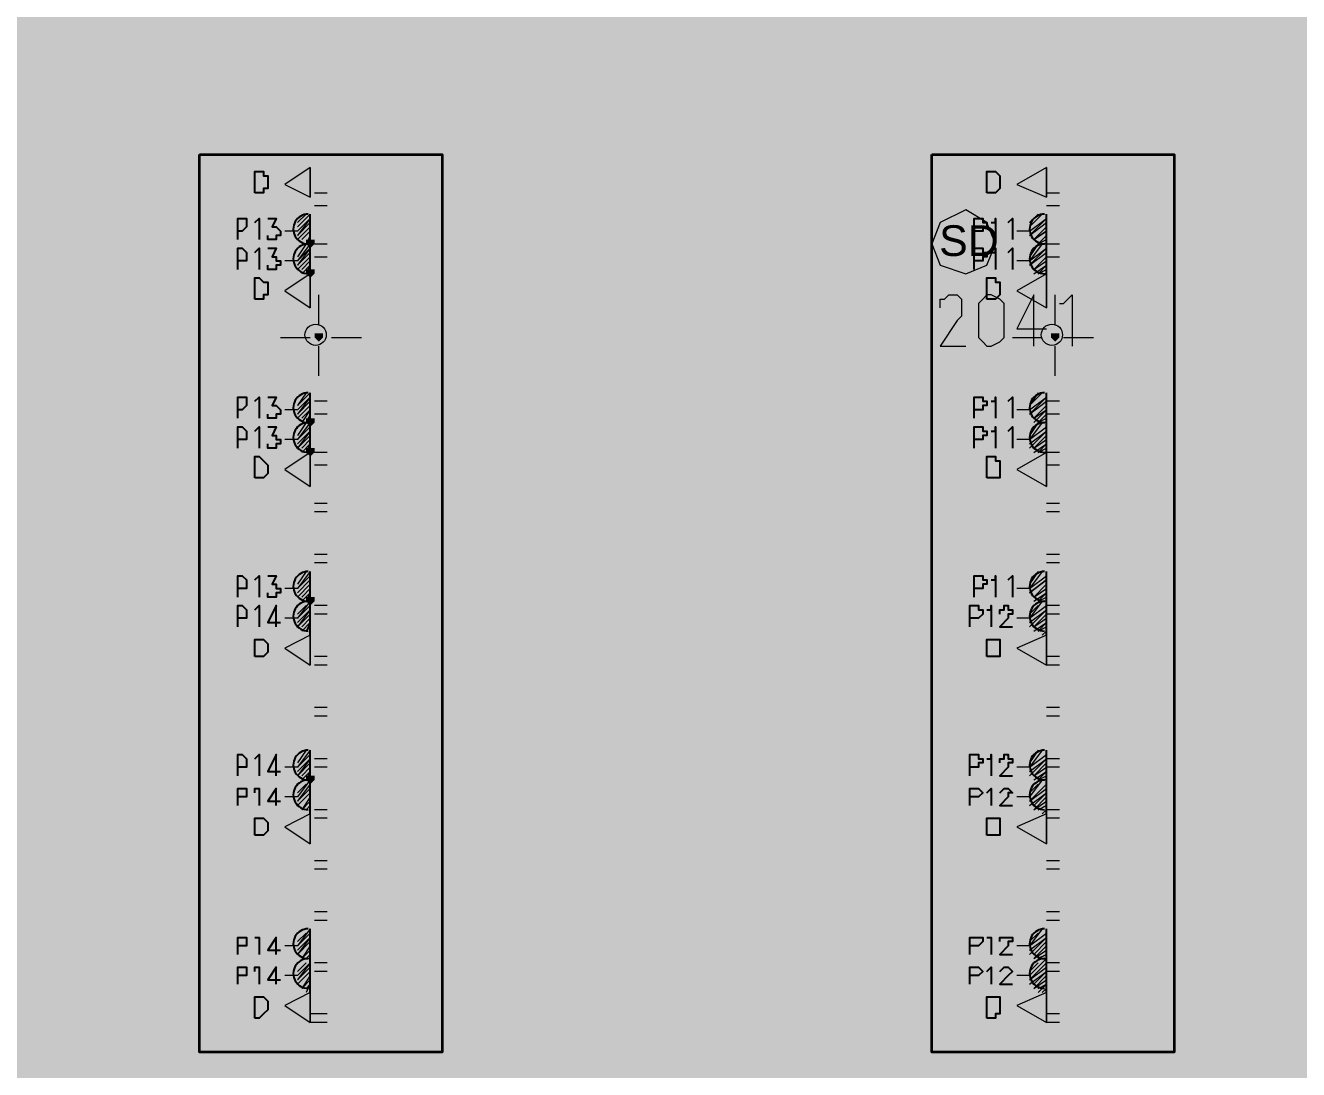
# Model space of a CAD drawing. Header units: millimetres. Extents: x 0 to 90.7, y 0 to 64.4.
# Drawn here: x 34.53 to 40.86, y 6.24 to 11.44 of the extents above; entities that cross this region are included whole.
import ezdxf

# ---------------------------------------------------------------- set-up
doc = ezdxf.new("R2010")
doc.units = ezdxf.units.MM
for name, color, linetype in [('PDF_014404$_ps_ELEC', 2, 'Continuous'), ('PDF_014404$_PS_ELECTRONICS', 5, 'Continuous'), ('PDF_014404$_ps_POWER$SKIRTING', 4, 'Continuous'), ('PDF_014404$_ps_TEXTBOLD$FIRE', 2, 'Continuous'), ('PDF_014404$_ps_TEXTBOLD$POWER', 2, 'Continuous'), ('PDF_014404$FT', 7, 'Continuous'), ('PDF_Text', 7, 'Continuous')]:
    doc.layers.add(name, color=color, linetype=linetype)
for name, color, linetype, true_color in [('PDF_014404$_PS_ELECTRONICS$CABLE$TRAY', 7, 'Continuous', 0xdd0037), ('PDF_014404$_ps_FIRE_ACCESS', 7, 'Continuous', 0x37dd00), ('PDF_014404$_ps_POWER$CABLE$TRAY', 7, 'Continuous', 0x7fbfff), ('PDF_014404$_ps_THIN', 7, 'Continuous', 0x7fbfff), ('PDF_014404$HL-TMP', 7, 'Continuous', 0x800000)]:
    doc.layers.add(name, color=color, linetype=linetype, true_color=true_color)
doc.styles.add('PDF ArialMT', font='arial.ttf')

msp = doc.modelspace()

# ---------------------------------------------------------------- hatches: boundary and pattern name
at = {"layer": 'PDF_014404$_ps_THIN', "transparency": 33554559}
for points in [[(35.949, 10.3737), (35.9278, 10.3737), (35.9278, 10.3525), (35.949, 10.3314), (35.9701, 10.3525), (35.9701, 10.3737)], [(35.949, 10.2255), (35.9278, 10.2255), (35.9278, 10.2043), (35.949, 10.1832), (35.9701, 10.2043), (35.9701, 10.2255)], [(35.9913, 9.908), (35.9701, 9.908), (35.9701, 9.8868), (35.9913, 9.8657), (36.0125, 9.8868), (36.0125, 9.908)], [(35.9913, 9.908), (35.9701, 9.908), (35.9701, 9.8868), (35.9913, 9.8657), (36.0125, 9.8868), (36.0125, 9.908)], [(39.6532, 9.908), (39.6321, 9.908), (39.6321, 9.8868), (39.6532, 9.8657), (39.6744, 9.8868), (39.6744, 9.908)], [(39.6532, 9.908), (39.6321, 9.908), (39.6321, 9.8868), (39.6532, 9.8657), (39.6744, 9.8868), (39.6744, 9.908)], [(35.949, 9.4847), (35.9278, 9.4847), (35.9278, 9.4635), (35.949, 9.4423), (35.9701, 9.4635), (35.9701, 9.4847)], [(35.949, 9.3365), (35.9278, 9.3365), (35.9278, 9.3153), (35.949, 9.2942), (35.9701, 9.3153), (35.9701, 9.3365)], [(35.949, 8.5956), (35.9278, 8.5956), (35.9278, 8.5745), (35.949, 8.5533), (35.9701, 8.5745), (35.9701, 8.5956)], [(35.949, 7.7066), (35.9278, 7.7066), (35.9278, 7.6855), (35.949, 7.6643), (35.9701, 7.6855), (35.9701, 7.7066)]]:
    msp.add_hatch(color=256, dxfattribs=at).paths.add_polyline_path(points)

# ---------------------------------------------------------------- linework, layer by layer
at = {"layer": 'PDF_014404$_ps_ELEC', "lineweight": 25}
for points in [[(35.9384, 10.5007, 1.00004), (35.9384, 10.3525, 1.00004), (35.9384, 10.2044)], [(39.6003, 10.5007, 1.00004), (39.6003, 10.3525, 1.00004), (39.6003, 10.2044)], [(35.9384, 9.6117, 1.00004), (35.9384, 9.4635, 1.00004), (35.9384, 9.3153)], [(39.6003, 9.6117, 1.00004), (39.6003, 9.4635, 1.00004), (39.6003, 9.3153)], [(35.9384, 8.7226, 1.00004), (35.9384, 8.5745, 1.00004), (35.9384, 8.4263)], [(39.6003, 8.7226, 1.00004), (39.6003, 8.5745, 1.00004), (39.6003, 8.4263)], [(35.9384, 7.8336, 1.00004), (35.9384, 7.6855, 1.00004), (35.9384, 7.5373)], [(39.6003, 7.8336, 1.00004), (39.6003, 7.6855, 1.00004), (39.6003, 7.5373)], [(35.9384, 6.9446, 1.00004), (35.9384, 6.7964, 1.00004), (35.9384, 6.6483)], [(39.6003, 6.9446, 1.00004), (39.6003, 6.7964, 1.00004), (39.6003, 6.6483)]]:
    msp.add_lwpolyline(points, format="xyb", dxfattribs=at)
for points in [[(35.949, 10.2043), (35.949, 10.3525), (35.949, 10.5007)], [(39.6109, 10.2043), (39.6109, 10.3525), (39.6109, 10.5007)], [(35.949, 9.3153), (35.949, 9.4635), (35.949, 9.6117)], [(39.6109, 9.3153), (39.6109, 9.4635), (39.6109, 9.6117)], [(35.949, 8.4051), (35.949, 8.5745), (35.949, 8.7226)], [(39.6109, 8.4051), (39.6109, 8.5745), (39.6109, 8.7226)], [(35.949, 7.5161), (35.949, 7.6855), (35.949, 7.8336)], [(39.6109, 7.5161), (39.6109, 7.6855), (39.6109, 7.8336)], [(35.949, 6.6271), (35.949, 6.7753), (35.949, 6.9446)], [(39.6109, 6.6271), (39.6109, 6.7753), (39.6109, 6.9446)]]:
    msp.add_lwpolyline(points, dxfattribs=at)
at = {"layer": 'PDF_014404$_ps_ELEC', "lineweight": 0}
for points in [[(35.8855, 10.416), (35.822, 10.416)], [(39.5262, 10.416), (39.4627, 10.416)], [(35.8855, 10.2678), (35.822, 10.2678)], [(39.5262, 10.2678), (39.4627, 10.2678)], [(35.8855, 9.527), (35.822, 9.527)], [(39.5262, 9.527), (39.4627, 9.527)], [(35.8855, 9.3788), (35.822, 9.3788)], [(39.5262, 9.3788), (39.4627, 9.3788)], [(35.8855, 8.638), (35.822, 8.638)], [(39.5262, 8.638), (39.4627, 8.638)], [(35.8855, 8.4898), (35.822, 8.4898)], [(39.5262, 8.4898), (39.4627, 8.4898)], [(35.8855, 7.749), (35.822, 7.749)], [(39.5262, 7.749), (39.4627, 7.749)], [(35.8855, 7.6008), (35.822, 7.6008)], [(39.5262, 7.6008), (39.4627, 7.6008)], [(35.8855, 6.8599), (35.822, 6.8599)], [(39.5262, 6.8599), (39.4627, 6.8599)], [(35.8855, 6.7118), (35.822, 6.7118)], [(39.5262, 6.7118), (39.4627, 6.7118)]]:
    msp.add_lwpolyline(points, dxfattribs=at)
at = {"layer": 'PDF_014404$_PS_ELECTRONICS', "lineweight": 0}
for points in [[(35.822, 10.6489), (35.949, 10.5854), (35.949, 10.7335)], [(35.949, 10.7335), (35.949, 10.5854), (35.949, 10.7335)], [(39.4627, 10.6489), (39.6109, 10.5854), (39.6109, 10.7335)], [(39.6109, 10.7335), (39.6109, 10.5854), (39.6109, 10.7335)], [(35.822, 10.1197), (35.949, 10.035), (35.949, 10.2043)], [(35.949, 10.2043), (35.949, 10.035), (35.949, 10.2043)], [(39.4627, 10.1197), (39.6109, 10.035), (39.6109, 10.2043)], [(39.6109, 10.2043), (39.6109, 10.035), (39.6109, 10.2043)], [(35.822, 9.2307), (35.949, 9.146), (35.949, 9.3153)], [(35.949, 9.3153), (35.949, 9.146), (35.949, 9.3153)], [(39.4627, 9.2307), (39.6109, 9.146), (39.6109, 9.3153)], [(39.6109, 9.3153), (39.6109, 9.146), (39.6109, 9.3153)], [(35.822, 8.3416), (35.949, 8.257), (35.949, 8.4051)], [(35.949, 8.4051), (35.949, 8.257), (35.949, 8.4051)], [(39.4627, 8.3416), (39.6109, 8.257), (39.6109, 8.4051)], [(39.6109, 8.4051), (39.6109, 8.257), (39.6109, 8.4051)], [(35.822, 7.4526), (35.949, 7.368), (35.949, 7.5161)], [(35.949, 7.5161), (35.949, 7.368), (35.949, 7.5161)], [(39.4627, 7.4526), (39.6109, 7.368), (39.6109, 7.5161)], [(39.6109, 7.5161), (39.6109, 7.368), (39.6109, 7.5161)], [(35.822, 6.5636), (35.949, 6.4789), (35.949, 6.6271)], [(35.949, 6.6271), (35.949, 6.4789), (35.949, 6.6271)], [(39.4627, 6.5636), (39.6109, 6.4789), (39.6109, 6.6271)], [(39.6109, 6.6271), (39.6109, 6.4789), (39.6109, 6.6271)]]:
    msp.add_lwpolyline(points, close=True, dxfattribs=at)
at = {"layer": 'PDF_014404$_PS_ELECTRONICS', "transparency": 33554559}
for points in [[(35.822, 10.6489), (35.949, 10.7335), (35.949, 10.5854)], [(39.4627, 10.6489), (39.6109, 10.7335), (39.6109, 10.5854)], [(35.822, 10.1197), (35.949, 10.2043), (35.949, 10.035)], [(39.4627, 10.1197), (39.6109, 10.2043), (39.6109, 10.035)], [(35.822, 9.2307), (35.949, 9.3153), (35.949, 9.146)], [(39.4627, 9.2307), (39.6109, 9.3153), (39.6109, 9.146)], [(35.822, 8.3416), (35.949, 8.4051), (35.949, 8.257)], [(39.4627, 8.3416), (39.6109, 8.4051), (39.6109, 8.257)], [(35.822, 7.4526), (35.949, 7.5161), (35.949, 7.368)], [(39.4627, 7.4526), (39.6109, 7.5161), (39.6109, 7.368)], [(35.822, 6.5636), (35.949, 6.6271), (35.949, 6.4789)], [(39.4627, 6.5636), (39.6109, 6.6271), (39.6109, 6.4789)]]:
    msp.add_solid(points, dxfattribs=at)
at = {"layer": 'PDF_014404$_PS_ELECTRONICS$CABLE$TRAY', "transparency": 33554559}
for points in [[(35.6526, 9.527), (35.6526, 9.7387), (32.4352, 9.527)], [(35.6526, 9.7387), (32.4352, 9.527), (32.4352, 9.7387)], [(39.2934, 9.527), (39.2934, 9.7387), (36.3511, 9.527)], [(39.2934, 9.7387), (36.3511, 9.527), (36.3511, 9.7387)], [(45.3472, 9.527), (45.3472, 9.7387), (39.9919, 9.527)], [(45.3472, 9.7387), (39.9919, 9.527), (39.9919, 9.7387)]]:
    msp.add_solid(points, dxfattribs=at)
at = {"layer": 'PDF_014404$_ps_FIRE_ACCESS', "lineweight": 0}
msp.add_lwpolyline([(39.2087, 10.2043), (39.3145, 10.2467), (39.3569, 10.3525), (39.3145, 10.4584), (39.2087, 10.5219), (39.0817, 10.4584), (39.0394, 10.3525), (39.0817, 10.2467)], close=True, dxfattribs=at)
at = {"layer": 'PDF_014404$_ps_POWER$CABLE$TRAY', "transparency": 33554559}
for points in [[(35.6526, 9.8445), (35.6526, 10.0562), (32.4352, 9.8445)], [(35.6526, 10.0562), (32.4352, 9.8445), (32.4352, 10.0562)], [(39.2934, 9.8445), (39.2934, 10.0562), (36.3511, 9.8445)], [(39.2934, 10.0562), (36.3511, 9.8445), (36.3511, 10.0562)], [(43.0611, 9.8445), (43.0611, 10.0562), (39.9919, 9.8445)], [(43.0611, 10.0562), (39.9919, 9.8445), (39.9919, 10.0562)], [(40.6481, 4.2987), (40.8386, 4.2987), (40.6481, 9.9503)], [(40.8386, 4.2987), (40.6481, 9.9503), (40.8386, 9.9503)]]:
    msp.add_solid(points, dxfattribs=at)
at = {"layer": 'PDF_014404$_ps_POWER$SKIRTING', "lineweight": 0}
for points in [[(35.9701, 10.797), (36.0336, 10.797)], [(39.6109, 10.797), (39.6744, 10.797)], [(35.9701, 10.6065), (36.0336, 10.6065)], [(39.6109, 10.6065), (39.6744, 10.6065)], [(35.9701, 10.543), (36.0336, 10.543)], [(39.6109, 10.543), (39.6744, 10.543)], [(35.9701, 10.3525), (36.0336, 10.3525)], [(39.6109, 10.3525), (39.6744, 10.3525)], [(35.9701, 10.289), (36.0336, 10.289)], [(39.6109, 10.289), (39.6744, 10.289)], [(36.0336, 9.5693), (35.9701, 9.5693)], [(39.6744, 9.5693), (39.6109, 9.5693)], [(36.0336, 9.5058), (35.9701, 9.5058)], [(39.6744, 9.5058), (39.6109, 9.5058)], [(36.0336, 9.3153), (35.9701, 9.3153)], [(39.6744, 9.3153), (39.6109, 9.3153)], [(36.0336, 9.2518), (35.9701, 9.2518)], [(39.6744, 9.2518), (39.6109, 9.2518)], [(36.0336, 9.0613), (35.9701, 9.0613)], [(39.6744, 9.0613), (39.6109, 9.0613)], [(36.0336, 9.019), (35.9701, 9.019)], [(39.6744, 9.019), (39.6109, 9.019)], [(36.0336, 8.8073), (35.9701, 8.8073)], [(39.6744, 8.8073), (39.6109, 8.8073)], [(36.0336, 8.765), (35.9701, 8.765)], [(39.6744, 8.765), (39.6109, 8.765)], [(36.0336, 8.5533), (35.9701, 8.5533)], [(39.6744, 8.5533), (39.6109, 8.5533)], [(36.0336, 8.511), (35.9701, 8.511)], [(39.6744, 8.511), (39.6109, 8.511)], [(36.0336, 8.2993), (35.9701, 8.2993)], [(39.6744, 8.2993), (39.6109, 8.2993)], [(36.0336, 8.257), (35.9701, 8.257)], [(39.6744, 8.257), (39.6109, 8.257)], [(36.0336, 8.0453), (35.9701, 8.0453)], [(39.6744, 8.0453), (39.6109, 8.0453)], [(36.0336, 8.003), (35.9701, 8.003)], [(39.6744, 8.003), (39.6109, 8.003)], [(36.0336, 7.7913), (35.9701, 7.7913)], [(39.6744, 7.7913), (39.6109, 7.7913)], [(36.0336, 7.749), (35.9701, 7.749)], [(39.6744, 7.749), (39.6109, 7.749)], [(36.0336, 7.5373), (35.9701, 7.5373)], [(39.6744, 7.5373), (39.6109, 7.5373)], [(36.0336, 7.495), (35.9701, 7.495)], [(39.6744, 7.495), (39.6109, 7.495)], [(36.0336, 7.2833), (35.9701, 7.2833)], [(39.6744, 7.2833), (39.6109, 7.2833)], [(36.0336, 7.2409), (35.9701, 7.2409)], [(39.6744, 7.2409), (39.6109, 7.2409)], [(36.0336, 7.0293), (35.9701, 7.0293)], [(39.6744, 7.0293), (39.6109, 7.0293)], [(36.0336, 6.9869), (35.9701, 6.9869)], [(39.6744, 6.9869), (39.6109, 6.9869)], [(36.0336, 6.7753), (35.9701, 6.7753)], [(39.6744, 6.7753), (39.6109, 6.7753)], [(36.0336, 6.7329), (35.9701, 6.7329)], [(39.6744, 6.7329), (39.6109, 6.7329)], [(36.0336, 6.5213), (35.949, 6.5213)], [(36.0336, 6.4789), (35.949, 6.4789)], [(39.6744, 6.5213), (39.6109, 6.5213)], [(39.6744, 6.4789), (39.6109, 6.4789)], [(36.0336, 6.3308), (35.949, 6.3308)], [(39.6744, 6.3308), (39.6109, 6.3308)]]:
    msp.add_lwpolyline(points, dxfattribs=at)
at = {"layer": 'PDF_014404$_ps_POWER$SKIRTING', "transparency": 33554559}
for points in [[(35.9701, 10.6489), (36.0336, 10.6489), (35.9701, 10.797)], [(36.0336, 10.6489), (35.9701, 10.797), (36.0336, 10.797)], [(39.6109, 10.6489), (39.6744, 10.6489), (39.6109, 10.797)], [(39.6744, 10.6489), (39.6109, 10.797), (39.6744, 10.797)], [(35.9701, 10.3949), (36.0336, 10.3949), (35.9701, 10.5007)], [(36.0336, 10.3949), (35.9701, 10.5007), (36.0336, 10.5007)], [(39.6109, 10.3949), (39.6744, 10.3949), (39.6109, 10.5007)], [(39.6744, 10.3949), (39.6109, 10.5007), (39.6744, 10.5007)], [(35.9701, 10.0985), (36.0336, 10.0985), (35.9701, 10.2467)], [(36.0336, 10.0985), (35.9701, 10.2467), (36.0336, 10.2467)], [(39.6109, 10.0985), (39.6744, 10.0985), (39.6109, 10.2467)], [(39.6744, 10.0985), (39.6109, 10.2467), (39.6744, 10.2467)], [(36.0336, 9.6963), (35.9701, 9.6963), (36.0336, 9.6117)], [(35.9701, 9.6963), (36.0336, 9.6117), (35.9701, 9.6117)], [(39.6744, 9.6963), (39.6109, 9.6963), (39.6744, 9.6117)], [(39.6109, 9.6963), (39.6744, 9.6117), (39.6109, 9.6117)], [(36.0336, 9.4635), (35.9701, 9.4635), (36.0336, 9.3577)], [(35.9701, 9.4635), (36.0336, 9.3577), (35.9701, 9.3577)], [(39.6744, 9.4635), (39.6109, 9.4635), (39.6744, 9.3577)], [(39.6109, 9.4635), (39.6744, 9.3577), (39.6109, 9.3577)], [(36.0336, 9.2095), (35.9701, 9.2095), (36.0336, 9.1037)], [(35.9701, 9.2095), (36.0336, 9.1037), (35.9701, 9.1037)], [(39.6744, 9.2095), (39.6109, 9.2095), (39.6744, 9.1037)], [(39.6109, 9.2095), (39.6744, 9.1037), (39.6109, 9.1037)], [(36.0336, 8.9555), (35.9701, 8.9555), (36.0336, 8.8497)], [(35.9701, 8.9555), (36.0336, 8.8497), (35.9701, 8.8497)], [(39.6744, 8.9555), (39.6109, 8.9555), (39.6744, 8.8497)], [(39.6109, 8.9555), (39.6744, 8.8497), (39.6109, 8.8497)], [(36.0336, 8.7015), (35.9701, 8.7015), (36.0336, 8.5956)], [(35.9701, 8.7015), (36.0336, 8.5956), (35.9701, 8.5956)], [(39.6744, 8.7015), (39.6109, 8.7015), (39.6744, 8.5956)], [(39.6109, 8.7015), (39.6744, 8.5956), (39.6109, 8.5956)], [(36.0336, 8.4475), (35.9701, 8.4475), (36.0336, 8.3416)], [(35.9701, 8.4475), (36.0336, 8.3416), (35.9701, 8.3416)], [(39.6744, 8.4475), (39.6109, 8.4475), (39.6744, 8.3416)], [(39.6109, 8.4475), (39.6744, 8.3416), (39.6109, 8.3416)], [(36.0336, 8.1935), (35.9701, 8.1935), (36.0336, 8.0876)], [(35.9701, 8.1935), (36.0336, 8.0876), (35.9701, 8.0876)], [(39.6744, 8.1935), (39.6109, 8.1935), (39.6744, 8.0876)], [(39.6109, 8.1935), (39.6744, 8.0876), (39.6109, 8.0876)], [(36.0336, 7.9395), (35.9701, 7.9395), (36.0336, 7.8336)], [(35.9701, 7.9395), (36.0336, 7.8336), (35.9701, 7.8336)], [(39.6744, 7.9395), (39.6109, 7.9395), (39.6744, 7.8336)], [(39.6109, 7.9395), (39.6744, 7.8336), (39.6109, 7.8336)], [(36.0336, 7.6855), (35.9701, 7.6855), (36.0336, 7.6008)], [(35.9701, 7.6855), (36.0336, 7.6008), (35.9701, 7.6008)], [(39.6744, 7.6855), (39.6109, 7.6855), (39.6744, 7.6008)], [(39.6109, 7.6855), (39.6744, 7.6008), (39.6109, 7.6008)], [(36.0336, 7.4315), (35.9701, 7.4315), (36.0336, 7.3468)], [(35.9701, 7.4315), (36.0336, 7.3468), (35.9701, 7.3468)], [(39.6744, 7.4315), (39.6109, 7.4315), (39.6744, 7.3468)], [(39.6109, 7.4315), (39.6744, 7.3468), (39.6109, 7.3468)], [(36.0336, 7.1774), (35.9701, 7.1774), (36.0336, 7.0928)], [(35.9701, 7.1774), (36.0336, 7.0928), (35.9701, 7.0928)], [(39.6744, 7.1774), (39.6109, 7.1774), (39.6744, 7.0928)], [(39.6109, 7.1774), (39.6744, 7.0928), (39.6109, 7.0928)], [(36.0336, 6.9234), (35.9701, 6.9234), (36.0336, 6.8388)], [(35.9701, 6.9234), (36.0336, 6.8388), (35.9701, 6.8388)], [(39.6744, 6.9234), (39.6109, 6.9234), (39.6744, 6.8388)], [(39.6109, 6.9234), (39.6744, 6.8388), (39.6109, 6.8388)], [(36.0336, 6.6694), (35.949, 6.6694), (36.0336, 6.5848)], [(35.949, 6.6694), (36.0336, 6.5848), (35.949, 6.5848)], [(39.6744, 6.6694), (39.6109, 6.6694), (39.6744, 6.5848)], [(39.6109, 6.6694), (39.6744, 6.5848), (39.6109, 6.5848)], [(36.0336, 6.4366), (35.949, 6.4366), (36.0336, 6.3308)], [(35.949, 6.4366), (36.0336, 6.3308), (35.949, 6.3308)], [(39.6744, 6.4366), (39.6109, 6.4366), (39.6744, 6.3308)], [(39.6109, 6.4366), (39.6744, 6.3308), (39.6109, 6.3308)]]:
    msp.add_solid(points, dxfattribs=at)
at = {"layer": 'PDF_014404$_ps_TEXTBOLD$FIRE', "lineweight": 20}
for points in [[(39.0817, 10.035), (39.0817, 10.0562), (39.0817, 10.0773), (39.1029, 10.0773), (39.124, 10.0985), (39.1664, 10.0985), (39.1875, 10.0773), (39.1875, 10.0562), (39.1875, 10.035), (39.1875, 9.9927), (39.1664, 9.9715), (39.0817, 9.8445), (39.2087, 9.8445)], [(39.5474, 9.8445), (39.5474, 10.0985), (39.4627, 9.9292), (39.6109, 9.9292)], [(39.6744, 10.0562), (39.6956, 10.0562), (39.7379, 10.0985), (39.7379, 9.8445)]]:
    msp.add_lwpolyline(points, dxfattribs=at)
msp.add_lwpolyline([(39.3145, 10.0985), (39.2934, 10.0773), (39.2722, 10.0562), (39.2722, 9.9927), (39.2722, 9.9503), (39.2722, 9.8868), (39.2934, 9.8657), (39.3145, 9.8445), (39.3357, 9.8445), (39.378, 9.8657), (39.3992, 9.8868), (39.3992, 9.9503), (39.3992, 9.9927), (39.3992, 10.0562), (39.378, 10.0773), (39.3357, 10.0985)], close=True, dxfattribs=at)
at = {"layer": 'PDF_014404$_ps_TEXTBOLD$POWER', "lineweight": 25}
for points in [[(35.6738, 10.6065), (35.6738, 10.7124), (35.695, 10.7124), (35.7161, 10.7124), (35.7161, 10.6912), (35.7373, 10.6912), (35.7373, 10.67), (35.7373, 10.6489), (35.7373, 10.6277), (35.7161, 10.6277), (35.7161, 10.6065), (35.695, 10.6065)], [(39.3145, 10.6065), (39.3145, 10.7124), (39.3569, 10.7124), (39.378, 10.6912), (39.378, 10.67), (39.378, 10.6489), (39.378, 10.6277), (39.3569, 10.6065)], [(35.6738, 10.0773), (35.6738, 10.1832), (35.695, 10.1832), (35.7161, 10.162), (35.7373, 10.162), (35.7373, 10.1408), (35.7373, 10.1197), (35.7373, 10.0985), (35.7161, 10.0985), (35.7161, 10.0773), (35.695, 10.0773)], [(39.3145, 10.0773), (39.3145, 10.1832), (39.3569, 10.1832), (39.3569, 10.162), (39.378, 10.162), (39.378, 10.1408), (39.378, 10.1197), (39.378, 10.0985), (39.3569, 10.0773)], [(35.6738, 9.1883), (35.6738, 9.2942), (35.695, 9.2942), (35.7161, 9.273), (35.7373, 9.2518), (35.7373, 9.2307), (35.7373, 9.2095), (35.7161, 9.1883), (35.695, 9.1883)], [(39.3145, 9.1883), (39.3145, 9.2942), (39.3569, 9.2942), (39.3569, 9.273), (39.378, 9.273), (39.378, 9.2518), (39.378, 9.2307), (39.378, 9.2095), (39.378, 9.1883), (39.3569, 9.1883)], [(35.6738, 8.2993), (35.6738, 8.384), (35.695, 8.384), (35.7161, 8.384), (35.7373, 8.3628), (35.7373, 8.3205), (35.7161, 8.2993), (35.695, 8.2993)], [(39.3145, 8.2993), (39.3145, 8.384), (39.3569, 8.384), (39.378, 8.384), (39.378, 8.3628), (39.378, 8.3205), (39.378, 8.2993), (39.3569, 8.2993)], [(35.6738, 7.4103), (35.6738, 7.495), (35.695, 7.495), (35.7161, 7.495), (35.7373, 7.4738), (35.7373, 7.4315), (35.7161, 7.4103), (35.695, 7.4103)], [(39.3145, 7.4103), (39.3145, 7.495), (39.3569, 7.495), (39.378, 7.495), (39.378, 7.4738), (39.378, 7.4315), (39.378, 7.4103), (39.3569, 7.4103)], [(35.6738, 6.5001), (35.6738, 6.6059), (35.695, 6.6059), (35.7161, 6.6059), (35.7373, 6.5848), (35.7373, 6.5636), (35.7373, 6.5424), (35.7161, 6.5213), (35.695, 6.5001)], [(39.3145, 6.5001), (39.3145, 6.6059), (39.3569, 6.6059), (39.378, 6.6059), (39.378, 6.5848), (39.378, 6.5636), (39.378, 6.5424), (39.378, 6.5213), (39.3569, 6.5213), (39.3569, 6.5001)]]:
    msp.add_lwpolyline(points, close=True, dxfattribs=at)
for points in [[(35.5891, 10.3737), (35.5891, 10.4795), (35.6103, 10.4795), (35.6315, 10.4795), (35.6315, 10.4584), (35.6315, 10.4372), (35.6103, 10.416), (35.5891, 10.416)], [(35.6738, 10.4584), (35.695, 10.4795), (35.695, 10.3737)], [(35.7373, 10.4795), (35.7796, 10.4795), (35.7585, 10.4372), (35.7796, 10.4372), (35.8008, 10.416), (35.8008, 10.3949), (35.7796, 10.3949), (35.7796, 10.3737), (35.7585, 10.3737), (35.7373, 10.3737), (35.7373, 10.3949)], [(39.251, 10.3737), (39.251, 10.4795), (39.2934, 10.4795), (39.2934, 10.4584), (39.3145, 10.4584), (39.3145, 10.4372), (39.2934, 10.4372), (39.2934, 10.416), (39.251, 10.416)], [(39.3357, 10.4584), (39.3569, 10.4584), (39.3569, 10.4795), (39.3569, 10.3737)], [(39.4204, 10.4584), (39.4415, 10.4795), (39.4415, 10.3737)], [(35.5891, 10.2255), (35.5891, 10.3314), (35.6103, 10.3314), (35.6315, 10.3102), (35.6315, 10.289), (35.6315, 10.2678), (35.6103, 10.2678), (35.5891, 10.2678)], [(35.6738, 10.3102), (35.695, 10.3314), (35.695, 10.2255)], [(35.7373, 10.3314), (35.7796, 10.3314), (35.7585, 10.289), (35.7796, 10.289), (35.7796, 10.2678), (35.8008, 10.2678), (35.8008, 10.2467), (35.7796, 10.2467), (35.7796, 10.2255), (35.7585, 10.2255), (35.7373, 10.2255), (35.7373, 10.2467)], [(39.251, 10.2255), (39.251, 10.3314), (39.2934, 10.3314), (39.2934, 10.3102), (39.3145, 10.3102), (39.3145, 10.289), (39.2934, 10.289), (39.2934, 10.2678), (39.251, 10.2678)], [(39.3357, 10.3102), (39.3569, 10.3102), (39.3569, 10.3314), (39.3569, 10.2255)], [(39.4204, 10.3102), (39.4415, 10.3314), (39.4415, 10.2255)], [(35.5891, 9.4847), (35.5891, 9.5905), (35.6103, 9.5905), (35.6315, 9.5905), (35.6315, 9.5693), (35.6315, 9.5482), (35.6103, 9.527), (35.5891, 9.527)], [(35.6738, 9.5693), (35.695, 9.5905), (35.695, 9.4847)], [(35.7373, 9.5905), (35.7796, 9.5905), (35.7585, 9.5482), (35.7796, 9.5482), (35.8008, 9.527), (35.8008, 9.5058), (35.7796, 9.5058), (35.7796, 9.4847), (35.7585, 9.4847), (35.7373, 9.4847), (35.7373, 9.5058)], [(39.251, 9.4847), (39.251, 9.5905), (39.2934, 9.5905), (39.2934, 9.5693), (39.3145, 9.5693), (39.3145, 9.5482), (39.2934, 9.5482), (39.2934, 9.527), (39.251, 9.527)], [(39.3357, 9.5693), (39.3569, 9.5693), (39.3569, 9.5905), (39.3569, 9.4847)], [(39.4204, 9.5693), (39.4415, 9.5905), (39.4415, 9.4847)], [(35.5891, 9.3365), (35.5891, 9.4423), (35.6103, 9.4423), (35.6315, 9.4212), (35.6315, 9.4), (35.6315, 9.3788), (35.6103, 9.3788), (35.5891, 9.3788)], [(35.6738, 9.4212), (35.695, 9.4423), (35.695, 9.3365)], [(35.7373, 9.4423), (35.7796, 9.4423), (35.7585, 9.4), (35.7796, 9.4), (35.7796, 9.3788), (35.8008, 9.3788), (35.8008, 9.3577), (35.7796, 9.3577), (35.7796, 9.3365), (35.7585, 9.3365), (35.7373, 9.3365), (35.7373, 9.3577)], [(39.251, 9.3365), (39.251, 9.4423), (39.2934, 9.4423), (39.2934, 9.4212), (39.3145, 9.4212), (39.3145, 9.4), (39.2934, 9.4), (39.2934, 9.3788), (39.251, 9.3788)], [(39.3357, 9.4212), (39.3569, 9.4212), (39.3569, 9.4423), (39.3569, 9.3365)], [(39.4204, 9.4212), (39.4415, 9.4423), (39.4415, 9.3365)], [(35.5891, 8.5956), (35.5891, 8.7015), (35.6103, 8.7015), (35.6315, 8.6803), (35.6315, 8.6591), (35.6315, 8.638), (35.6103, 8.638), (35.5891, 8.638)], [(35.6738, 8.6803), (35.695, 8.7015), (35.695, 8.5956)], [(35.7373, 8.7015), (35.7796, 8.7015), (35.7585, 8.6591), (35.7796, 8.6591), (35.7796, 8.638), (35.8008, 8.638), (35.8008, 8.6168), (35.7796, 8.6168), (35.7796, 8.5956), (35.7585, 8.5956), (35.7373, 8.5956), (35.7373, 8.6168)], [(39.251, 8.5956), (39.251, 8.7015), (39.2934, 8.7015), (39.2934, 8.6803), (39.3145, 8.6803), (39.3145, 8.6591), (39.2934, 8.6591), (39.2934, 8.638), (39.251, 8.638)], [(39.3357, 8.6803), (39.3569, 8.6803), (39.3569, 8.7015), (39.3569, 8.5956)], [(39.4204, 8.6803), (39.4415, 8.7015), (39.4415, 8.5956)], [(35.5891, 8.4475), (35.5891, 8.5533), (35.6103, 8.5533), (35.6315, 8.5321), (35.6315, 8.511), (35.6315, 8.4898), (35.6103, 8.4898), (35.5891, 8.4898)], [(35.6738, 8.5321), (35.695, 8.5533), (35.695, 8.4475)], [(35.7796, 8.4475), (35.7796, 8.5533), (35.7373, 8.4686), (35.8008, 8.4686)], [(39.2299, 8.4475), (39.2299, 8.5533), (39.2722, 8.5533), (39.2722, 8.5321), (39.2934, 8.5321), (39.2934, 8.511), (39.2722, 8.4898), (39.2299, 8.4898)], [(39.3145, 8.5321), (39.3357, 8.5321), (39.3357, 8.5533), (39.3357, 8.4475)], [(39.378, 8.511), (39.378, 8.5321), (39.3992, 8.5321), (39.3992, 8.5533), (39.4204, 8.5533), (39.4204, 8.5321), (39.4415, 8.5321), (39.4415, 8.511), (39.4204, 8.511), (39.4204, 8.4898), (39.378, 8.4475), (39.4415, 8.4475)], [(35.5891, 7.7066), (35.5891, 7.8125), (35.6103, 7.8125), (35.6315, 7.7913), (35.6315, 7.7701), (35.6315, 7.749), (35.6103, 7.749), (35.5891, 7.749)], [(35.6738, 7.7913), (35.695, 7.8125), (35.695, 7.7066)], [(35.7796, 7.7066), (35.7796, 7.8125), (35.7373, 7.7278), (35.8008, 7.7278)], [(39.2299, 7.7066), (39.2299, 7.8125), (39.2722, 7.8125), (39.2722, 7.7913), (39.2934, 7.7913), (39.2934, 7.7701), (39.2722, 7.7701), (39.2722, 7.749), (39.2299, 7.749)], [(39.3145, 7.7913), (39.3357, 7.7913), (39.3357, 7.8125), (39.3357, 7.7066)], [(39.378, 7.7701), (39.378, 7.7913), (39.3992, 7.7913), (39.3992, 7.8125), (39.4204, 7.8125), (39.4204, 7.7913), (39.4415, 7.7913), (39.4415, 7.7701), (39.4204, 7.7701), (39.4204, 7.749), (39.378, 7.7066), (39.4415, 7.7066)], [(35.5891, 7.5585), (35.5891, 7.6431), (35.6103, 7.6431), (35.6315, 7.6431), (35.6315, 7.622), (35.6315, 7.6008), (35.6103, 7.6008), (35.5891, 7.6008)], [(35.6738, 7.622), (35.6738, 7.6431), (35.695, 7.6431), (35.695, 7.5585)], [(35.7796, 7.5585), (35.7796, 7.6431), (35.7373, 7.5796), (35.8008, 7.5796)], [(39.2299, 7.5585), (39.2299, 7.6431), (39.2722, 7.6431), (39.2934, 7.622), (39.2722, 7.6008), (39.2299, 7.6008)], [(39.3145, 7.622), (39.3357, 7.6431), (39.3357, 7.5585)], [(39.378, 7.622), (39.3992, 7.6431), (39.4204, 7.6431), (39.4415, 7.622), (39.4204, 7.622), (39.4204, 7.6008), (39.378, 7.5585), (39.4415, 7.5585)], [(35.5891, 6.8176), (35.5891, 6.9023), (35.6103, 6.9023), (35.6315, 6.9023), (35.6315, 6.8811), (35.6315, 6.8599), (35.6103, 6.8599), (35.5891, 6.8599)], [(35.6738, 6.9023), (35.695, 6.9023), (35.695, 6.8176)], [(35.7796, 6.8176), (35.7796, 6.9023), (35.7373, 6.8388), (35.8008, 6.8388)], [(39.2299, 6.8176), (39.2299, 6.9023), (39.2722, 6.9023), (39.2934, 6.9023), (39.2934, 6.8811), (39.2722, 6.8599), (39.2299, 6.8599)], [(39.3145, 6.9023), (39.3357, 6.9023), (39.3357, 6.8176)], [(39.378, 6.8811), (39.378, 6.9023), (39.3992, 6.9023), (39.4204, 6.9023), (39.4415, 6.9023), (39.4415, 6.8811), (39.4204, 6.8811), (39.4204, 6.8599), (39.378, 6.8176), (39.4415, 6.8176)], [(35.5891, 6.6694), (35.5891, 6.7541), (35.6103, 6.7541), (35.6315, 6.7541), (35.6315, 6.7329), (35.6315, 6.7118), (35.6103, 6.7118), (35.5891, 6.7118)], [(35.6738, 6.7329), (35.6738, 6.7541), (35.695, 6.7541), (35.695, 6.6694)], [(35.7796, 6.6694), (35.7796, 6.7541), (35.7373, 6.6906), (35.8008, 6.6906)], [(39.2299, 6.6694), (39.2299, 6.7541), (39.2722, 6.7541), (39.2934, 6.7329), (39.2722, 6.7118), (39.2299, 6.7118)], [(39.3145, 6.7329), (39.3357, 6.7541), (39.3357, 6.6694)], [(39.378, 6.7329), (39.3992, 6.7541), (39.4204, 6.7541), (39.4415, 6.7329), (39.4204, 6.7118), (39.378, 6.6694), (39.4415, 6.6694)]]:
    msp.add_lwpolyline(points, dxfattribs=at)
at = {"layer": 'PDF_014404$_ps_THIN', "lineweight": 18}
for points in [[(35.9278, 10.5007), (35.8855, 10.4584)], [(35.949, 10.5007), (35.8855, 10.4372)], [(35.8855, 10.416), (35.949, 10.4795), (35.8855, 10.3949), (35.949, 10.4584)], [(39.5686, 10.5007), (39.5262, 10.4584)], [(39.5897, 10.5007), (39.5262, 10.4372)], [(39.5262, 10.416), (39.6109, 10.4795), (39.5262, 10.3949), (39.6109, 10.4584)], [(35.949, 10.4372), (35.8855, 10.3737)], [(35.949, 10.416), (35.9066, 10.3737), (35.949, 10.416)], [(35.949, 10.3949), (35.9278, 10.3525), (35.949, 10.3737)], [(39.6109, 10.4372), (39.5474, 10.3737), (39.6109, 10.416), (39.5474, 10.3737)], [(39.6109, 10.3949), (39.5686, 10.3525), (39.6109, 10.3737)], [(35.9278, 10.3525), (35.8855, 10.289)], [(35.949, 10.3525), (35.8855, 10.2678), (35.949, 10.3314), (35.8855, 10.2467), (35.949, 10.3102)], [(39.6109, 10.3525), (39.5897, 10.3525), (39.5262, 10.2678), (39.6109, 10.3314), (39.5262, 10.2467), (39.6109, 10.3102)], [(39.5686, 10.3525), (39.5262, 10.289)], [(35.949, 10.289), (35.8855, 10.2255)], [(35.949, 10.2678), (35.9066, 10.2255)], [(39.6109, 10.289), (39.5474, 10.2255), (39.6109, 10.2678)], [(35.9066, 10.2043), (35.949, 10.2467), (35.9278, 10.2043), (35.949, 10.2255)], [(39.5474, 10.2043), (39.6109, 10.2467), (39.5686, 10.2043), (39.6109, 10.2255)], [(39.6109, 10.2043), (39.5897, 10.2043)], [(35.9913, 9.9503), (35.9913, 10.0985)], [(39.6532, 9.9503), (39.6532, 10.0985)], [(35.8008, 9.8868), (35.949, 9.8868)], [(36.0548, 9.8868), (36.203, 9.8868)], [(39.4415, 9.8868), (39.5897, 9.8868)], [(39.6956, 9.8868), (39.8437, 9.8868)], [(35.9913, 9.6963), (35.9913, 9.8445)], [(39.6532, 9.6963), (39.6532, 9.8445)], [(35.9278, 9.6117), (35.8855, 9.5482), (35.949, 9.6117)], [(35.8855, 9.527), (35.949, 9.5905), (35.8855, 9.5058), (35.949, 9.5693)], [(39.5686, 9.6117), (39.5262, 9.5482), (39.5897, 9.6117)], [(39.5262, 9.527), (39.6109, 9.5905), (39.5262, 9.5058), (39.6109, 9.5693)], [(35.949, 9.5482), (35.8855, 9.4847)], [(35.9066, 9.4847), (35.949, 9.527), (35.9066, 9.4635)], [(35.949, 9.5058), (35.9278, 9.4635), (35.949, 9.4847)], [(39.6109, 9.5482), (39.5474, 9.4847), (39.6109, 9.527), (39.5474, 9.4635)], [(39.6109, 9.5058), (39.5686, 9.4635), (39.6109, 9.4847)], [(35.9278, 9.4635), (35.8855, 9.4)], [(35.949, 9.4635), (35.8855, 9.3788), (35.949, 9.4423)], [(39.6109, 9.4635), (39.5897, 9.4635), (39.5262, 9.3788), (39.6109, 9.4423)], [(39.5686, 9.4635), (39.5262, 9.4)], [(35.8855, 9.3577), (35.949, 9.4212), (35.8855, 9.3365), (35.949, 9.4)], [(35.949, 9.3788), (35.9066, 9.3365)], [(39.5262, 9.3577), (39.6109, 9.4212), (39.5262, 9.3365)], [(39.6109, 9.4), (39.5474, 9.3365), (39.6109, 9.3788)], [(35.9066, 9.3153), (35.949, 9.3577), (35.9278, 9.3153), (35.949, 9.3365)], [(39.5474, 9.3153), (39.6109, 9.3577), (39.5686, 9.3153), (39.6109, 9.3365)], [(39.6109, 9.3153), (39.5897, 9.3153)], [(35.9278, 8.7226), (35.8855, 8.6591)], [(35.949, 8.7226), (35.8855, 8.638), (35.949, 8.7015)], [(35.949, 8.6803), (35.8855, 8.6168), (35.949, 8.6803)], [(39.5686, 8.7226), (39.5262, 8.6591)], [(39.5897, 8.7226), (39.5262, 8.638), (39.6109, 8.7015)], [(39.6109, 8.6803), (39.5262, 8.6168), (39.6109, 8.6803)], [(35.949, 8.6591), (35.8855, 8.5956)], [(35.949, 8.638), (35.9066, 8.5956)], [(35.9066, 8.5745), (35.949, 8.6168), (35.9278, 8.5745), (35.949, 8.5956)], [(39.6109, 8.6591), (39.5474, 8.5956), (39.6109, 8.638)], [(39.5474, 8.5745), (39.6109, 8.6168), (39.5686, 8.5745), (39.6109, 8.5956)], [(35.949, 8.5745), (35.8855, 8.4898), (35.949, 8.5533)], [(35.9278, 8.5533), (35.8855, 8.511)], [(39.6109, 8.5745), (39.5897, 8.5745), (39.5262, 8.4898), (39.6109, 8.5533)], [(39.5686, 8.5533), (39.5262, 8.511)], [(35.8855, 8.4686), (35.949, 8.5321), (35.8855, 8.4475), (35.949, 8.511)], [(35.949, 8.4898), (35.9066, 8.4475)], [(39.5262, 8.4686), (39.6109, 8.5321), (39.5262, 8.4475)], [(39.6109, 8.511), (39.5474, 8.4475), (39.6109, 8.4898)], [(35.9066, 8.4263), (35.949, 8.4686), (35.9278, 8.4263), (35.949, 8.4475)], [(35.949, 8.4263), (35.949, 8.4051)], [(39.5474, 8.4263), (39.6109, 8.4686), (39.5686, 8.4263), (39.6109, 8.4475)], [(39.6109, 8.4263), (39.5897, 8.4051)], [(35.9278, 7.8336), (35.8855, 7.7701)], [(35.949, 7.8336), (35.8855, 7.749), (35.949, 7.8125)], [(35.8855, 7.7278), (35.949, 7.7913), (35.8855, 7.7066), (35.949, 7.7701)], [(39.5686, 7.8336), (39.5262, 7.7701)], [(39.5897, 7.8336), (39.5262, 7.749), (39.6109, 7.8125)], [(39.5262, 7.7278), (39.6109, 7.7913), (39.5262, 7.7066)], [(35.949, 7.749), (35.9066, 7.7066)], [(35.9066, 7.6855), (35.949, 7.7278), (35.9278, 7.6855), (35.949, 7.7066)], [(39.6109, 7.7701), (39.5474, 7.7066), (39.6109, 7.749)], [(39.5474, 7.6855), (39.6109, 7.7278), (39.5686, 7.6855), (39.6109, 7.7066)], [(35.949, 7.6855), (35.8855, 7.6008)], [(35.9278, 7.6643), (35.8855, 7.622)], [(35.949, 7.6643), (35.8855, 7.5796), (35.949, 7.6431)], [(39.6109, 7.6855), (39.5897, 7.6855), (39.5262, 7.6008)], [(39.5686, 7.6643), (39.5262, 7.622)], [(39.6109, 7.6643), (39.5262, 7.5796), (39.6109, 7.6431)], [(35.949, 7.622), (35.8855, 7.5585), (35.949, 7.622)], [(35.949, 7.6008), (35.9066, 7.5373), (35.949, 7.5796)], [(39.5262, 7.5585), (39.6109, 7.622), (39.5474, 7.5585)], [(39.6109, 7.6008), (39.5474, 7.5373), (39.6109, 7.5796)], [(35.949, 7.5585), (35.9278, 7.5373), (35.949, 7.5585)], [(35.949, 7.5373), (35.949, 7.5161)], [(39.6109, 7.5585), (39.5686, 7.5373), (39.6109, 7.5585)], [(39.6109, 7.5373), (39.5897, 7.5161)], [(35.949, 6.9446), (35.8855, 6.8599), (35.949, 6.9234)], [(35.9278, 6.9234), (35.8855, 6.8811)], [(35.8855, 6.8388), (35.949, 6.9023), (35.8855, 6.8176), (35.949, 6.8811)], [(39.5897, 6.9446), (39.5262, 6.8599), (39.6109, 6.9234)], [(39.5686, 6.9234), (39.5262, 6.8811)], [(39.5262, 6.8388), (39.6109, 6.9023), (39.5262, 6.8176)], [(35.949, 6.8599), (35.9066, 6.7964), (35.949, 6.8388)], [(39.6109, 6.8811), (39.5474, 6.8176)], [(39.6109, 6.8599), (39.5474, 6.7964), (39.6109, 6.8388)], [(35.9278, 6.7753), (35.8855, 6.7329)], [(35.8855, 6.7118), (35.949, 6.7753), (35.8855, 6.6906), (35.949, 6.7541)], [(35.949, 6.8176), (35.9278, 6.7964), (35.949, 6.8176)], [(35.949, 6.7964), (35.949, 6.7753)], [(39.6109, 6.7964), (39.5897, 6.7753), (39.5262, 6.7118)], [(39.5686, 6.7753), (39.5262, 6.7329)], [(39.6109, 6.7753), (39.5262, 6.6906), (39.6109, 6.7541)], [(39.6109, 6.8176), (39.5686, 6.7964), (39.6109, 6.8176)], [(35.949, 6.7329), (35.8855, 6.6694), (35.949, 6.7329)], [(35.949, 6.7118), (35.9066, 6.6483), (35.949, 6.6906)], [(39.5262, 6.6694), (39.6109, 6.7329), (39.5474, 6.6694)], [(39.6109, 6.7118), (39.5474, 6.6483), (39.6109, 6.6906)], [(35.9278, 6.6483), (35.949, 6.6694), (35.9278, 6.6271)], [(39.5686, 6.6483), (39.6109, 6.6694), (39.5686, 6.6271)], [(35.949, 6.6483), (35.949, 6.6271)], [(39.6109, 6.6483), (39.5897, 6.6271)]]:
    msp.add_lwpolyline(points, dxfattribs=at)
for centre in [(35.9754, 9.9002), (39.6374, 9.9002)]:
    msp.add_circle(centre, 0.0529, dxfattribs=at)
at = {"layer": 'PDF_014404$FT', "lineweight": 35}
for points in [[(35.3986, 10.797), (36.6052, 10.797), (36.6052, 6.3308), (35.3986, 6.3308)], [(39.0394, 10.797), (40.2459, 10.797), (40.2459, 6.3308), (39.0394, 6.3308)]]:
    msp.add_lwpolyline(points, close=True, dxfattribs=at)
at = {"layer": 'PDF_014404$HL-TMP', "transparency": 33554559}
for points in [[(67.9537, 11.686), (29.8952, 11.686), (67.9537, 10.6277)], [(29.8952, 11.686), (67.9537, 10.6277), (29.8952, 10.6277)], [(65.1173, 10.6277), (65.1173, 10.6277), (29.8952, 10.6277)], [(65.1173, 10.6277), (29.8952, 10.6277), (67.9537, 10.6277)], [(65.1173, 10.6277), (29.8952, 10.6277), (65.1173, 3.8542)], [(29.8952, 10.6277), (65.1173, 3.8542), (29.8952, 3.8542)]]:
    msp.add_solid(points, dxfattribs=at)

# ---------------------------------------------------------------- texts
at = {"layer": 'PDF_Text', "color": 2, "insert": (39.0765, 10.3677), "char_height": 0.15281, "attachment_point": 4, "style": 'PDF ArialMT'}
msp.add_mtext('SD', dxfattribs=at)

doc.saveas('drawing.dxf')
